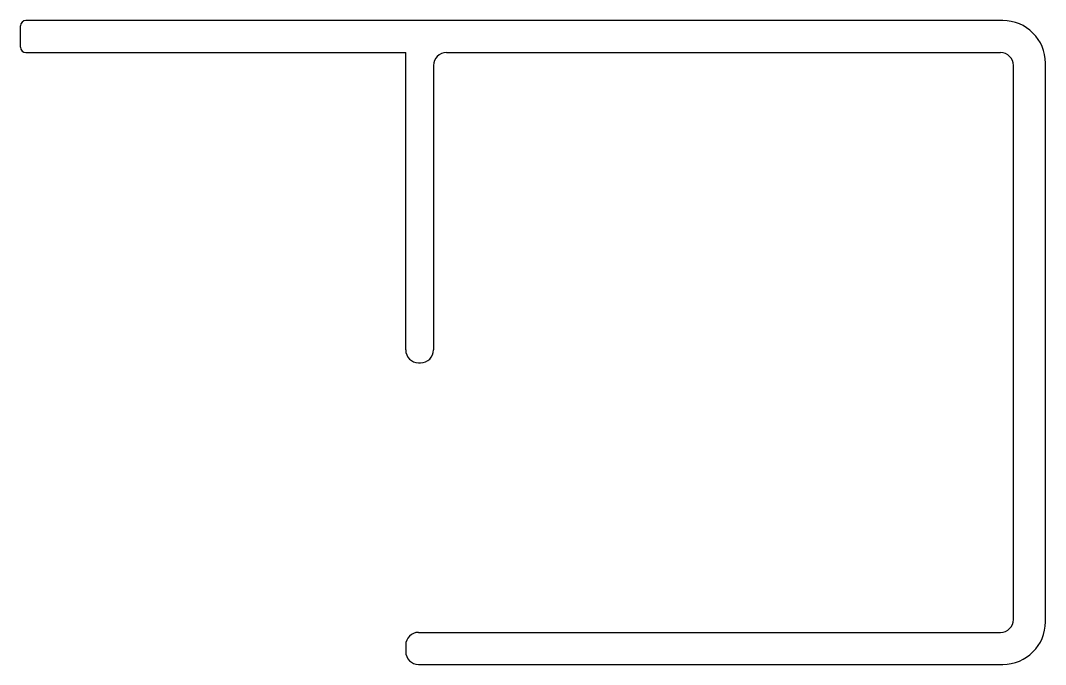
# Model space of a CAD drawing. Extents: x 2013.9 to 2061.8, y 1108.9 to 1139.
import ezdxf

# ---------------------------------------------------------------- set-up
doc = ezdxf.new("R2010")
doc.units = 0
doc.layers.get('0').update_dxf_attribs({"linetype": 'CONTINUOUS'})

msp = doc.modelspace()

# ---------------------------------------------------------------- linework, layer by layer
for p, q in [((2013.942, 1137.766), (2013.942, 1138.766)), ((2059.842, 1139.016), (2014.192, 1139.016)), ((2014.192, 1137.516), (2031.942, 1137.516)), ((2031.942, 1123.616), (2031.942, 1137.516)), ((2033.842, 1137.516), (2059.742, 1137.516)), ((2033.242, 1136.916), (2033.242, 1123.616)), ((2060.342, 1111.016), (2060.342, 1136.916)), ((2061.842, 1110.916), (2061.842, 1137.016)), ((2032.542, 1123.016), (2032.642, 1123.016)), ((2032.542, 1110.416), (2059.742, 1110.416)), ((2031.942, 1109.816), (2031.942, 1109.516)), ((2032.542, 1108.916), (2059.842, 1108.916))]:
    msp.add_line(p, q)
for centre, radius, start, end in [((2014.192, 1138.766), 0.25, 90, 180), ((2059.842, 1137.016), 2, 0, 90), ((2014.192, 1137.766), 0.25, 180, 270), ((2033.842, 1136.916), 0.6, 90, 180), ((2059.742, 1136.916), 0.6, 0, 90), ((2032.542, 1123.616), 0.6, 180, 270), ((2032.642, 1123.616), 0.6, 270, 0), ((2059.742, 1111.016), 0.6, 270, 0), ((2059.842, 1110.916), 2, 270, 0), ((2032.542, 1109.816), 0.6, 90, 180), ((2032.542, 1109.516), 0.6, 180, 270)]:
    msp.add_arc(centre, radius, start, end)

doc.saveas('drawing.dxf')
